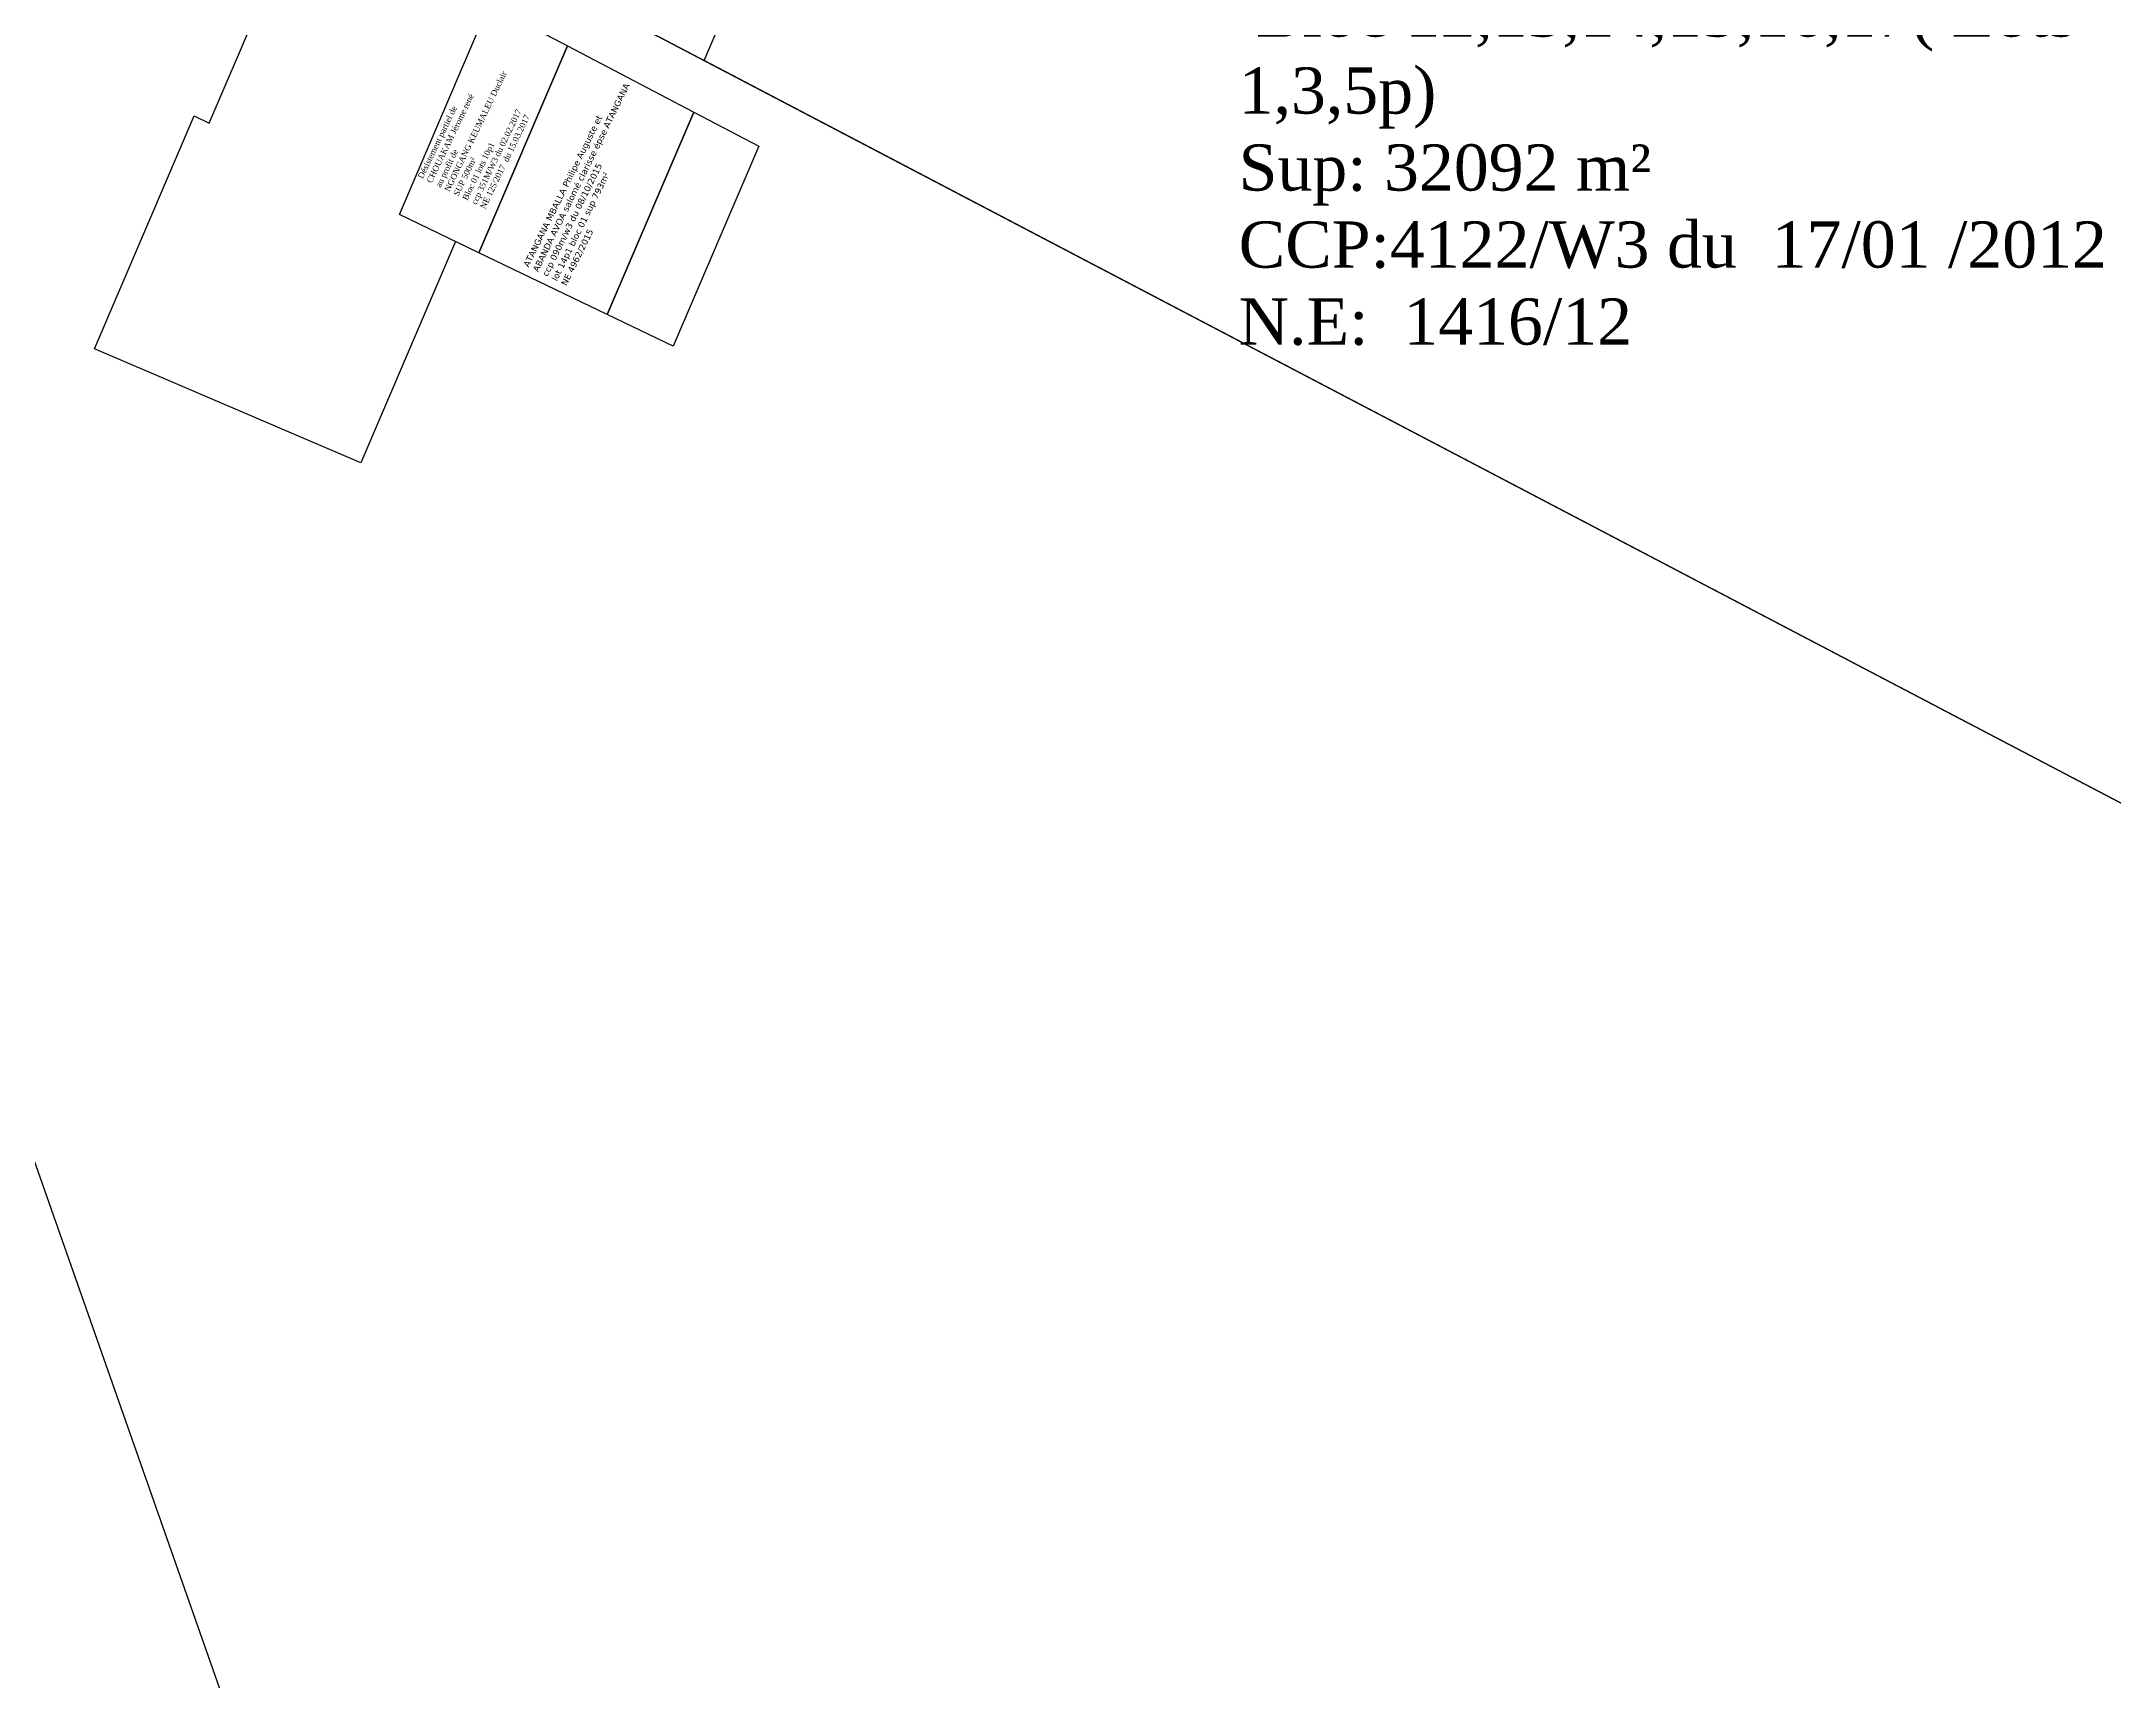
# Model space of a CAD drawing. Header units: millimetres. Extents: x 590121 to 927379, y 438565 to 1441738.
# Drawn here: x 924451.8 to 924780.1, y 1439115.5 to 1439375.2 of the extents above; entities that cross this region are included whole.
import ezdxf

# ---------------------------------------------------------------- set-up
doc = ezdxf.new("R2010")
doc.units = ezdxf.units.MM
doc.header["$LTSCALE"] = 10
doc.layers.add('end maj 26 02 2021', color=30, linetype='Continuous')
doc.styles.get("Standard").update_dxf_attribs({"font": 'arial.ttf'})
doc.styles.add('Times 1.0', font='times.ttf', dxfattribs={"width": 0.99, "height": 1})

msp = doc.modelspace()

# ---------------------------------------------------------------- linework, layer by layer
at = {"layer": 'end maj 26 02 2021', "color": 3, "linetype": 'ByBlock', "flags": 128}
msp.add_lwpolyline([(924398.32, 1439739.33), (924963.25, 1439497.33), (924809.47, 1439239.74), (924330.15, 1439490.91)], dxfattribs=at)
at = {"layer": 'end maj 26 02 2021', "linetype": 'ByBlock', "ltscale": 0.0014, "flags": 128}
msp.add_lwpolyline([(924628.95, 1439477.35), (924807.27, 1439400.96), (924809.9, 1439394.4), (924802.42, 1439376.93), (924873.26, 1439346.59), (924809.47, 1439239.74), (924693.51, 1439300.5), (924577.56, 1439361.26), (924556.7, 1439372.19), (924587.13, 1439443.22), (924610.11, 1439433.38)], close=True, dxfattribs=at)
at = {"layer": 'end maj 26 02 2021', "color": 3, "linetype": 'ByBlock', "ltscale": 0.0014, "flags": 128}
msp.add_lwpolyline([(924391.18, 1439458.93), (924809.48, 1439239.74), (924924.56, 1438936.69), (924997.94, 1438743.67), (925010.07, 1438711.74), (924890.11, 1438669.59), (924916.63, 1438594.11), (924695.36, 1438516.36), (924688.99, 1438519.42), (924556.39, 1438896.81), (924433.92, 1439245.37), (924386.7, 1439379.76), (924365.86, 1439392.33), (924364.48, 1439396.61)], close=True, dxfattribs=at)
at = {"layer": 'end maj 26 02 2021', "color": 150, "linetype": 'ByBlock', "lineweight": -3, "ltscale": 0.0014, "flags": 128}
for points in [[(924492.99, 1439396.55), (924535.07, 1439374.5), (924521.04, 1439341.75), (924517.34, 1439343.53), (924502.33, 1439308.47), (924460.13, 1439326.55), (924475.93, 1439363.42), (924478.31, 1439362.28)], [(924522.68, 1439380.99), (924535.07, 1439374.5), (924521.04, 1439341.75), (924508.46, 1439347.79)]]:
    msp.add_lwpolyline(points, close=True, dxfattribs=at)
at = {"layer": 'end maj 26 02 2021', "color": 150, "flags": 128}
msp.add_lwpolyline([(924535.07, 1439374.5), (924555.08, 1439364.01), (924541.36, 1439331.99), (924521.04, 1439341.75)], close=True, dxfattribs=at)
at = {"layer": 'end maj 26 02 2021', "linetype": 'ByBlock', "lineweight": -3, "ltscale": 0.0014, "flags": 128}
msp.add_lwpolyline([(924555.08, 1439364.01), (924565.37, 1439358.62), (924551.81, 1439326.97), (924541.36, 1439331.99)], close=True, dxfattribs=at)

# ---------------------------------------------------------------- texts
at = {"layer": 'end maj 26 02 2021', "linetype": 'ByBlock', "insert": (924641.39, 1439407.69), "char_height": 7.3161, "width": 140.18, "attachment_point": 1}
msp.add_mtext('{\\fTimes New Roman|b0|i0|c0|p18;DJOMOU NANA François \\Pet KAMGNA Jean pierre\\P Bloc 12,13,14,15,16,17( Lots 1,3,5p)\\PSup: 32092 m² \\PCCP:4122/W3 du  17/01 /2012\\PN.E:  1416/12}', dxfattribs=at)
at = {"layer": 'end maj 26 02 2021', "color": 150, "linetype": 'ByBlock', "lineweight": -3, "ltscale": 0.0014, "insert": (924511.3, 1439353.78), "char_height": 0.9418, "width": 30.7844, "attachment_point": 1, "rotation": 64.2448, "style": 'Times 1.0'}
msp.add_mtext('\\A1;{\\fTimes New Roman|b0|i0|c204|p18;\\C1;Désistement partiel de \\C150;\\PCHOUAKAM Jérome rené\\P\\C1;au profit de \\C150;\\P}NGONGANG KEUMALEU Duclair \\P{\\fTimes New Roman|b0|i0|c204|p18;SUP }5{\\fTimes New Roman|b0|i0|c204|p18;00m²\\PBloc 01 lots 10p}1{\\fTimes New Roman|b0|i0|c204|p18; \\Pccp 35}1{\\fTimes New Roman|b0|i0|c204|p18;M/W3 du 02.02.2017\\PNE }125{\\fTimes New Roman|b0|i0|c204|p18;/2017  du 15.03.2017}', dxfattribs=at)
at = {"layer": 'end maj 26 02 2021', "insert": (924528.02, 1439339.8), "char_height": 1, "width": 45.8418, "attachment_point": 1, "rotation": 63.8464}
msp.add_mtext('{\\fVerdana|b0|i0|c0|p34;ATANGANA MBALLA Philipe Auguste et\\PABANDA AVOA salomé clarisse épse ATANGANA\\Pccp 090m/w3 du 08/10/2015 \\Plot 14p1 bloc 01 sup 793m² \\PNE 4962/2015}', dxfattribs=at)

doc.saveas('drawing.dxf')
